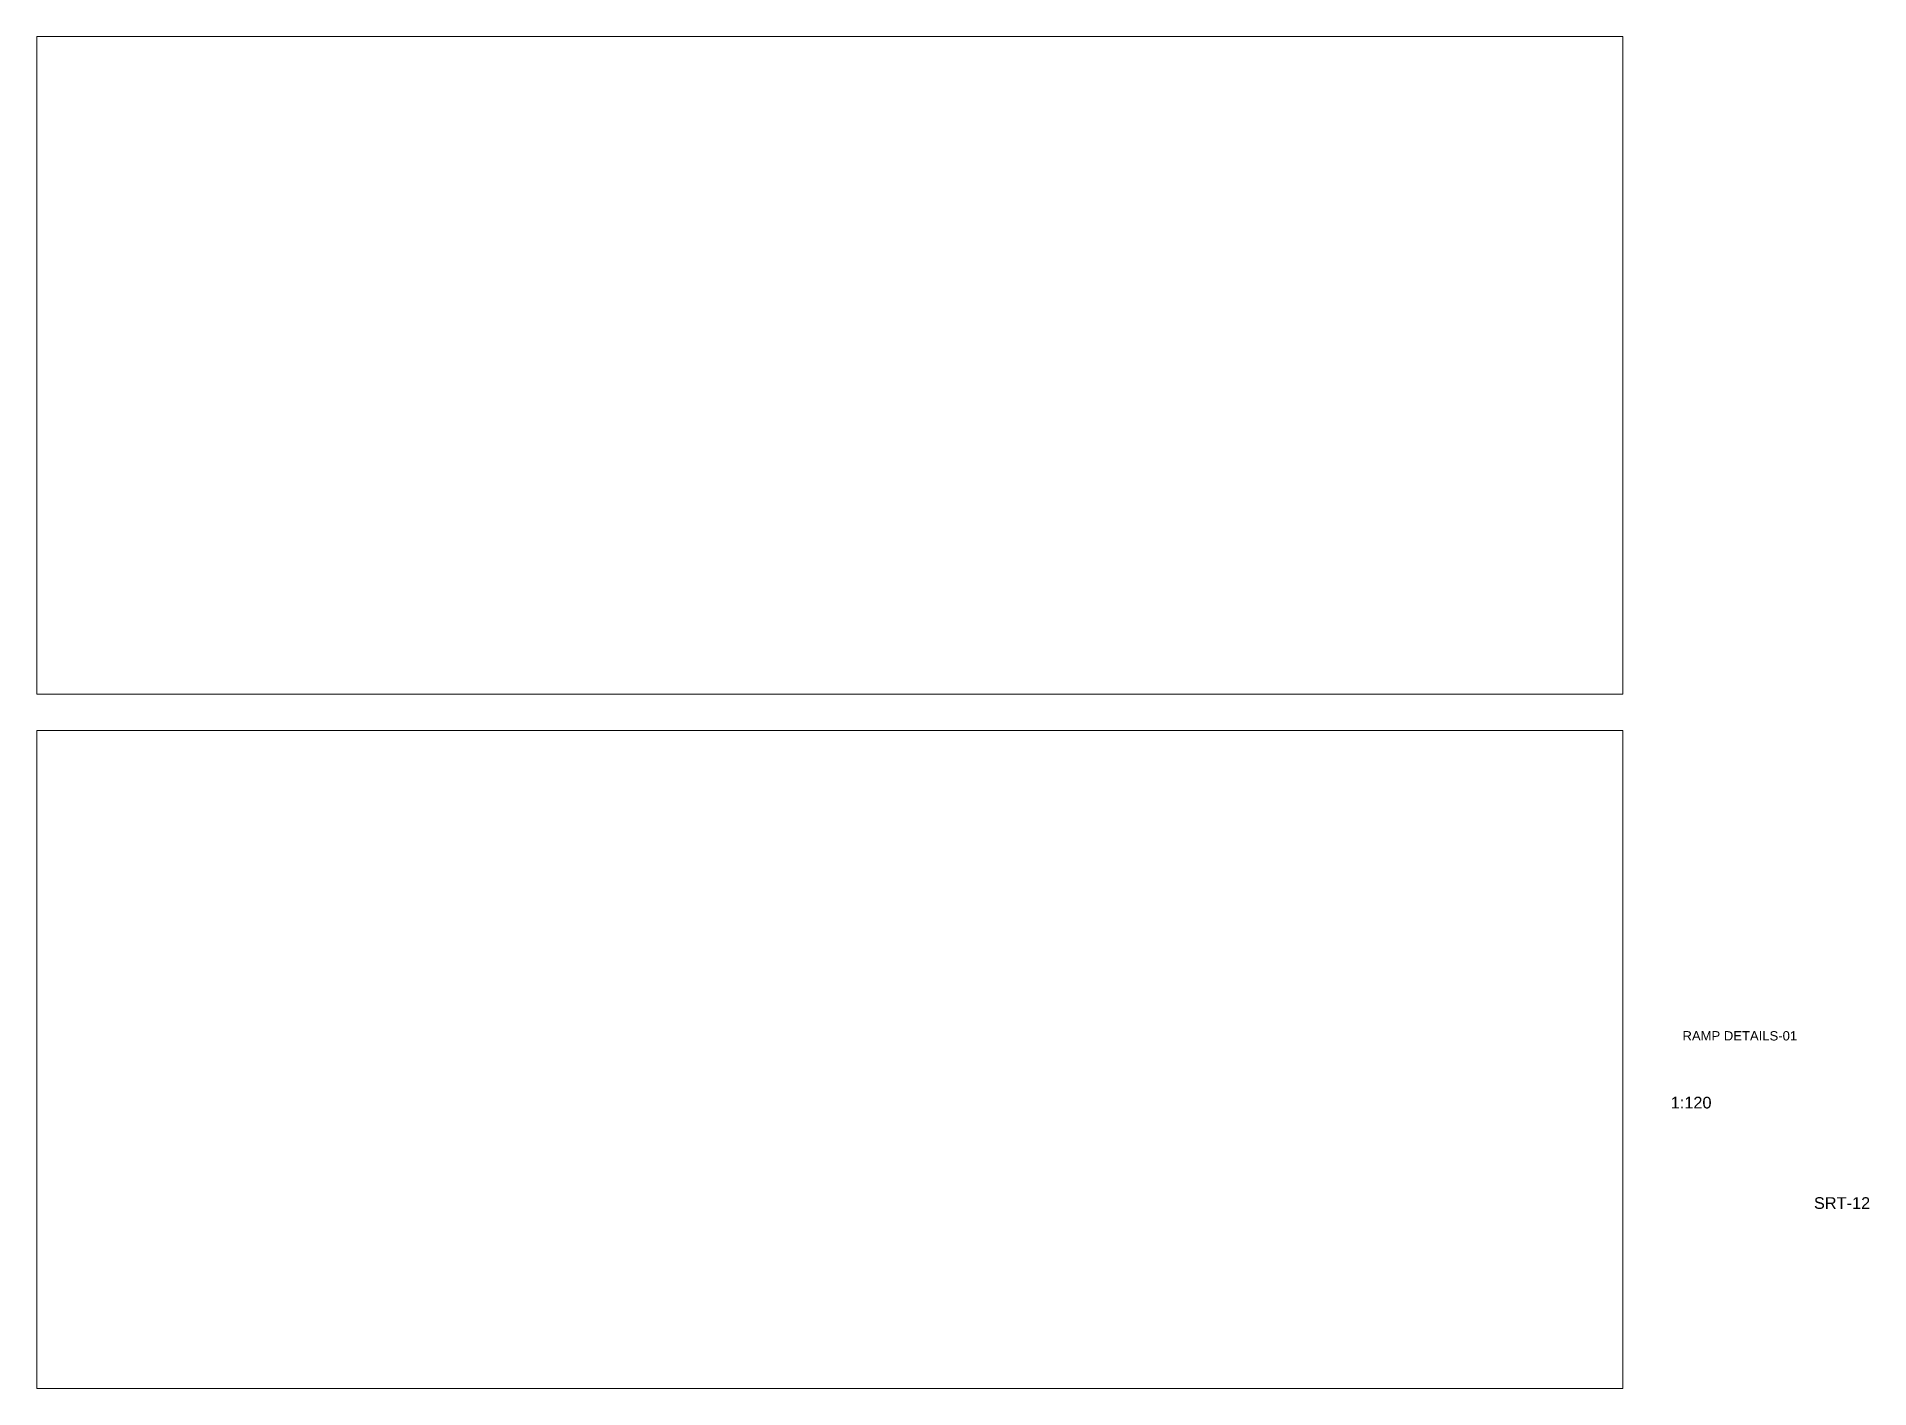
# Paper-space layout 'S12' of a CAD drawing. Header units: millimetres. Extents: x 7 to 400, y 8 to 297.
import ezdxf

# ---------------------------------------------------------------- set-up
doc = ezdxf.new("R2010")
doc.units = ezdxf.units.MM
doc.header["$MEASUREMENT"] = 0
doc.layers.add('DIM', color=174, linetype='Continuous', lineweight=0)
doc.layers.add('G-ANNO-TTLB', color=6, linetype='Continuous', lineweight=9)
doc.styles.add('ARIAL', font='arial.ttf', dxfattribs={"height": 2.2})
doc.styles.get("Standard").update_dxf_attribs({"font": 'arial.ttf'})

psp = doc.layouts.new('S12')

# ---------------------------------------------------------------- texts
at = {"layer": 'DIM', "ltscale": 1000, "insert": (359.65, 84.7), "char_height": 2, "attachment_point": 1}
psp.add_mtext_dynamic_manual_height_columns('RAMP DETAILS-01', width=48.2581, gutter_width=14.53, heights=[0], dxfattribs=at)
at = {"layer": 'G-ANNO-TTLB', "color": 0, "char_height": 2.5, "width": 14.1097, "attachment_point": 1, "style": 'ARIAL'}
for s, insert in [('1:120', (357.12, 70.66)), ('SRT-12', (387.77, 49.17))]:
    psp.add_mtext(s, dxfattribs=dict(at, insert=insert))

# ---------------------------------------------------------------- viewports
at = {"layer": 'Defpoints'}
psp.add_viewport(center=(177.19, 227.12), size=(339.43, 140.7135), view_center_point=(1331696.6805, -563939.9103), view_height=21107.023228, status=3, dxfattribs=at)
psp.add_viewport(center=(177.19, 78.63), size=(339.43, 140.7135), view_center_point=(1314291.7588, -591592.9965), view_height=16885.618542, dxfattribs=at)

doc.saveas('drawing.dxf')
